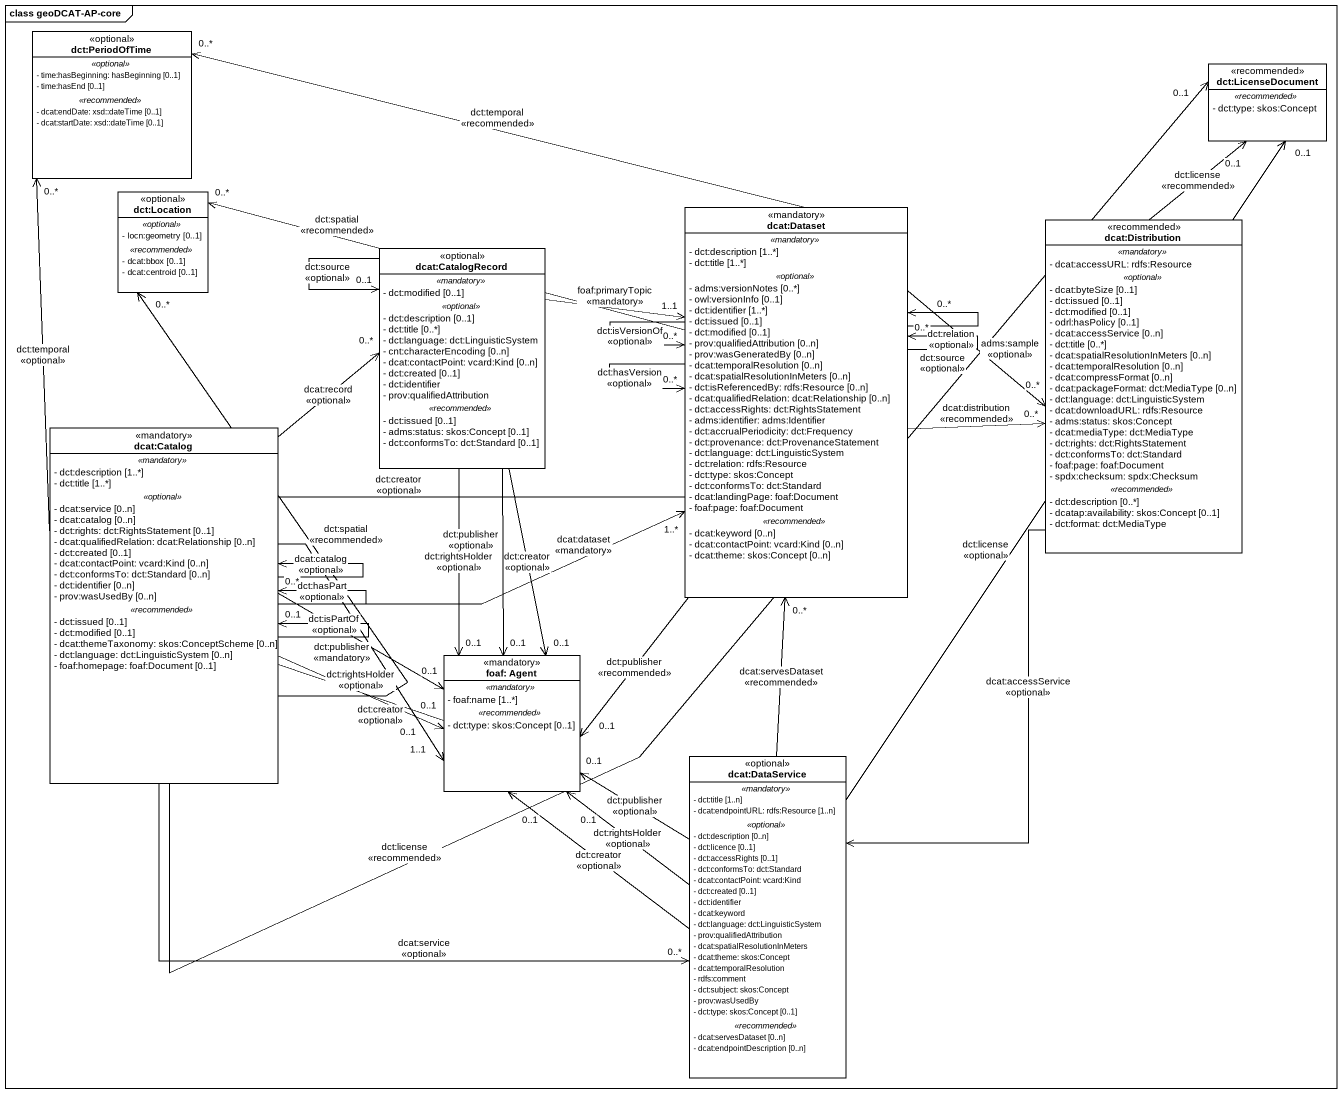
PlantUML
@startuml
mainframe class geoDCAT-AP-core
hide circle
hide empty members
skinparam classAttributeIconSize 0
class "dct:PeriodOfTime" as dct_PeriodOfTime <<optional>> #FFFFFF {
  .. <<optional>> ..
  - time:hasBeginning: hasBeginning [0..1]
  - time:hasEnd [0..1]
  .. <<recommended>> ..
  - dcat:endDate: xsd::dateTime [0..1]
  - dcat:startDate: xsd::dateTime [0..1]
}
class "dct:LicenseDocument" as dct_LicenseDocument <<recommended>> #FFFFFF {
  .. <<recommended>> ..
  - dct:type: skos:Concept
}
class "dct:Location" as dct_Location <<optional>> #FFFFFF {
  .. <<optional>> ..
  - locn:geometry [0..1]
  .. <<recommended>> ..
  - dcat:bbox [0..1]
  - dcat:centroid [0..1]
}
class "dcat:Dataset" as dcat_Dataset <<mandatory>> #FFFFFF {
  .. <<mandatory>> ..
  - dct:description [1..*]
  - dct:title [1..*]
  .. <<optional>> ..
  - adms:versionNotes [0..*]
  - owl:versionInfo [0..1]
  - dct:identifier [1..*]
  - dct:issued [0..1]
  - dct:modified [0..1]
  - prov:qualifiedAttribution [0..n]
  - prov:wasGeneratedBy [0..n]
  - dcat:temporalResolution [0..n]
  - dcat:spatialResolutionInMeters [0..n]
  - dct:isReferencedBy: rdfs:Resource [0..n]
  - dcat:qualifiedRelation: dcat:Relationship [0..n]
  - dct:accessRights: dct:RightsStatement
  - adms:identifier: adms:Identifier
  - dct:accrualPeriodicity: dct:Frequency
  - dct:provenance: dct:ProvenanceStatement
  - dct:language: dct:LinguisticSystem
  - dct:relation: rdfs:Resource
  - dct:type: skos:Concept
  - dct:conformsTo: dct:Standard
  - dcat:landingPage: foaf:Document
  - foaf:page: foaf:Document
  .. <<recommended>> ..
  - dcat:keyword [0..n]
  - dcat:contactPoint: vcard:Kind [0..n]
  - dcat:theme: skos:Concept [0..n]
}
class "dcat:CatalogRecord" as dcat_CatalogRecord <<optional>> #FFFFFF {
  .. <<mandatory>> ..
  - dct:modified [0..1]
  .. <<optional>> ..
  - dct:description [0..1]
  - dct:title [0..*]
  - dct:language: dct:LinguisticSystem
  - cnt:characterEncoding [0..n]
  - dcat:contactPoint: vcard:Kind [0..n]
  - dct:created [0..1]
  - dct:identifier
  - prov:qualifiedAttribution
  .. <<recommended>> ..
  - dct:issued [0..1]
  - adms:status: skos:Concept [0..1]
  - dct:conformsTo: dct:Standard [0..1]
}
class "dcat:Distribution" as dcat_Distribution <<recommended>> #FFFFFF {
  .. <<mandatory>> ..
  - dcat:accessURL: rdfs:Resource
  .. <<optional>> ..
  - dcat:byteSize [0..1]
  - dct:issued [0..1]
  - dct:modified [0..1]
  - odrl:hasPolicy [0..1]
  - dcat:accessService [0..n]
  - dct:title [0..*]
  - dcat:spatialResolutionInMeters [0..n]
  - dcat:temporalResolution [0..n]
  - dcat:compressFormat [0..n]
  - dcat:packageFormat: dct:MediaType [0..n]
  - dct:language: dct:LinguisticSystem
  - dcat:downloadURL: rdfs:Resource
  - adms:status: skos:Concept
  - dcat:mediaType: dct:MediaType
  - dct:rights: dct:RightsStatement
  - dct:conformsTo: dct:Standard
  - foaf:page: foaf:Document
  - spdx:checksum: spdx:Checksum
  .. <<recommended>> ..
  - dct:description [0..*]
  - dcatap:availability: skos:Concept [0..1]
  - dct:format: dct:MediaType
}
class "dcat:Catalog" as dcat_Catalog <<mandatory>> #FFFFFF {
  .. <<mandatory>> ..
  - dct:description [1..*]
  - dct:title [1..*]
  .. <<optional>> ..
  - dcat:service [0..n]
  - dcat:catalog [0..n]
  - dct:rights: dct:RightsStatement [0..1]
  - dcat:qualifiedRelation: dcat:Relationship [0..n]
  - dct:created [0..1]
  - dcat:contactPoint: vcard:Kind [0..n]
  - dct:conformsTo: dct:Standard [0..n]
  - dct:identifier [0..n]
  - prov:wasUsedBy [0..n]
  .. <<recommended>> ..
  - dct:issued [0..1]
  - dct:modified [0..1]
  - dcat:themeTaxonomy: skos:ConceptScheme [0..n]
  - dct:language: dct:LinguisticSystem [0..n]
  - foaf:homepage: foaf:Document [0..1]
}
class "foaf: Agent" as foaf_Agent <<mandatory>> #FFFFFF {
  .. <<mandatory>> ..
  - foaf:name [1..*]
  .. <<recommended>> ..
  - dct:type: skos:Concept [0..1]
}
class "dcat:DataService" as dcat_DataService <<optional>> #FFFFFF {
  .. <<mandatory>> ..
  - dct:title [1..n]
  - dcat:endpointURL: rdfs:Resource [1..n]
  .. <<optional>> ..
  - dct:description [0..n]
  - dct:licence [0..1]
  - dct:accessRights [0..1]
  - dct:conformsTo: dct:Standard
  - dcat:contactPoint: vcard:Kind
  - dct:created [0..1]
  - dct:identifier
  - dcat:keyword
  - dct:language: dct:LinguisticSystem
  - prov:qualifiedAttribution
  - dcat:spatialResolutionInMeters
  - dcat:theme: skos:Concept
  - dcat:temporalResolution
  - rdfs:comment
  - dct:subject: skos:Concept
  - prov:wasUsedBy
  - dct:type: skos:Concept [0..1]
  .. <<recommended>> ..
  - dcat:servesDataset [0..n]
  - dcat:endpointDescription [0..n]
}
dcat_Dataset -left-> "0..*" dct_PeriodOfTime : dct:temporal\n<<recommended>>
dcat_Dataset -left-> "0..*" dct_Location : dct:spatial\n<<recommended>>
dcat_Dataset --> "0..*" dcat_Dataset : dct:source\n<<optional>>
dcat_Dataset --> "0..*" dcat_Dataset : dct:hasVersion\n<<optional>>
dcat_Dataset --> "0..*" dcat_Dataset : dct:isVersionOf\n<<optional>>
dcat_Dataset --> "0..*" dcat_Dataset : dct:relation\n<<optional>>
dcat_Dataset -right-> "0..*" dcat_Distribution : adms:sample\n<<optional>>
dcat_Dataset -right-> "0..*" dcat_Distribution : dcat:distribution\n<<recommended>>
dcat_Dataset --> "0..1" foaf_Agent : dct:publisher\n<<recommended>>
dcat_Dataset --> "0..1" foaf_Agent : dct:creator\n<<optional>>
dcat_CatalogRecord -right-> "1..1" dcat_Dataset : foaf:primaryTopic\n<<mandatory>>
dcat_CatalogRecord --> "0..1" dcat_CatalogRecord : dct:source\n<<optional>>
dcat_CatalogRecord --> "0..1" foaf_Agent : dct:creator\n<<optional>>
dcat_CatalogRecord --> "0..1" foaf_Agent : dct:publisher\n<<optional>>
dcat_CatalogRecord --> "0..1" foaf_Agent : dct:rightsHolder\n<<optional>>
dcat_Distribution -up-> "0..1" dct_LicenseDocument : dct:license\n<<recommended>>
dcat_Distribution --> dcat_DataService : dcat:accessService\n<<optional>>
dcat_Catalog -up-> "0..*" dct_PeriodOfTime : dct:temporal\n<<optional>>
dcat_Catalog -right-> "0..1" dct_LicenseDocument : dct:license\n<<recommended>>
dcat_Catalog -up-> "0..*" dct_Location : dct:spatial\n<<recommended>>
dcat_Catalog -right-> "1..*" dcat_Dataset : dcat:dataset\n<<mandatory>>
dcat_Catalog -up-> "0..*" dcat_CatalogRecord : dcat:record\n<<optional>>
dcat_Catalog --> "0..*" dcat_Catalog : dct:hasPart\n<<optional>>
dcat_Catalog --> "0..1" dcat_Catalog : dct:isPartOf\n<<optional>>
dcat_Catalog --> dcat_Catalog : dcat:catalog\n<<optional>>
dcat_Catalog -right-> "1..1" foaf_Agent : dct:publisher\n<<mandatory>>
dcat_Catalog -right-> "0..1" foaf_Agent : dct:creator\n<<optional>>
dcat_Catalog -right- "0..1" foaf_Agent : dct:rightsHolder\n<<optional>>
dcat_Catalog -right-> "0..*" dcat_DataService : dcat:service\n<<optional>>
dcat_DataService -up-> "0..1" dct_LicenseDocument : dct:license\n<<optional>>
dcat_DataService -up-> "0..*" dcat_Dataset : dcat:servesDataset\n<<recommended>>
dcat_DataService -up-> "0..1" foaf_Agent : dct:creator\n<<optional>>
dcat_DataService -up-> "0..1" foaf_Agent : dct:publisher\n<<optional>>
dcat_DataService -up-> "0..1" foaf_Agent : dct:rightsHolder\n<<optional>>
@enduml
